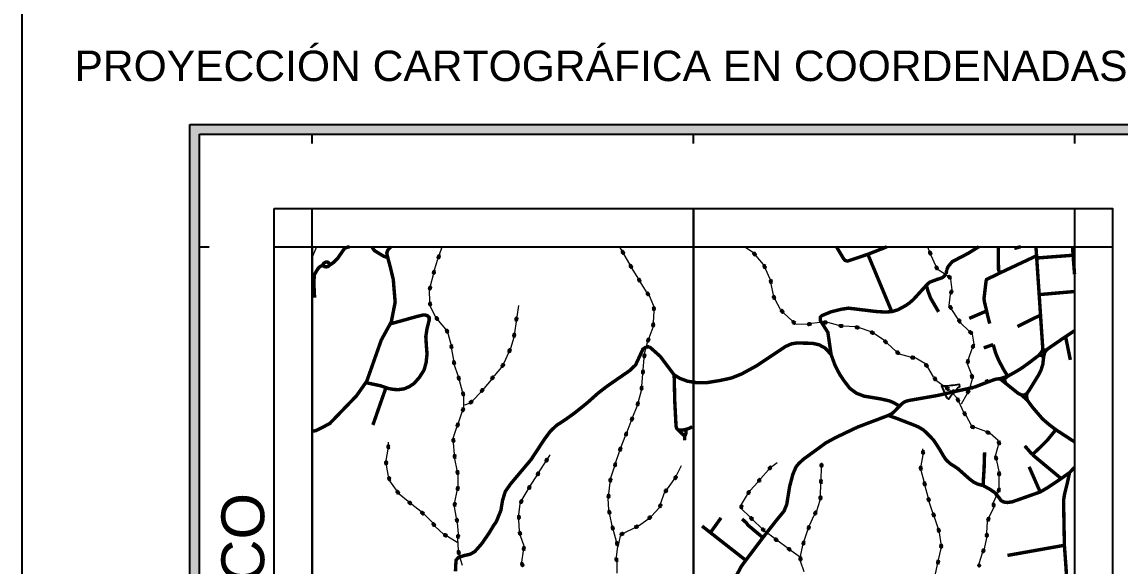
# Model space of a CAD drawing. Header units: millimetres. Extents: x 492832 to 493374, y 1106346 to 1106622.
# Drawn here: x 492995.24 to 493018.29, y 1106527.87 to 1106539.31 of the extents above; entities that cross this region are included whole.
import ezdxf
from ezdxf.enums import TextEntityAlignment as Align

# ---------------------------------------------------------------- set-up
doc = ezdxf.new("R2010")
doc.units = ezdxf.units.MM
for name, color, linetype, lineweight in [('H_SNIT_CAUCE', 140, 'Continuous', 50), ('OP_PUENTES', 34, 'Continuous', 25), ('V_VIAS_OSM', 6, 'Continuous', 140)]:
    doc.layers.add(name, color=color, linetype=linetype, lineweight=lineweight)
for name, color, linetype in [('PLUMA-01', 1, 'Continuous'), ('PLUMA-03 TEXTO', 3, 'Continuous'), ('PLUMA-04', 4, 'Continuous'), ('PLUMA-05', 5, 'Continuous'), ('PLUMA-10', 6, 'Continuous')]:
    doc.layers.add(name, color=color, linetype=linetype)
doc.styles.add('TIPO1', font='arial.ttf')

msp = doc.modelspace()

# ---------------------------------------------------------------- hatches: boundary and pattern name
at = {"layer": 'PLUMA-01'}
h = msp.add_hatch(color=7, dxfattribs=at)
h.dxf.hatch_style = 1
h.paths.add_polyline_path([(492998.77, 1106537.151), (493019.904, 1106537.151), (493019.904, 1106516.018), (492998.77, 1106516.018)])
h.paths.add_polyline_path([(492998.97, 1106536.951), (493019.704, 1106536.951), (493019.704, 1106516.218), (492998.97, 1106516.218)], flags=16)

# ---------------------------------------------------------------- linework, layer by layer
at = {"color": 7, "flags": 128}
msp.add_lwpolyline([(493014.901, 1106531.634), (493014.928, 1106531.644), (493014.926, 1106531.685), (493014.782, 1106531.664), (493014.756, 1106531.667), (493014.667, 1106531.654), (493014.58, 1106531.654), (493014.547, 1106531.66), (493014.649, 1106531.415), (493014.694, 1106531.378), (493014.741, 1106531.447), (493014.901, 1106531.634)], dxfattribs=at)
at = {"layer": 'H_SNIT_CAUCE', "color": 7, "lineweight": 15}
for p, q in [((493001.427, 1106534.584), (493001.337, 1106534.363)), ((493004.01, 1106534.417), (493004.067, 1106534.584)), ((493007.832, 1106534.51), (493007.786, 1106534.584)), ((493010.584, 1106534.464), (493010.408, 1106534.584)), ((493014.288, 1106534.495), (493014.257, 1106534.584)), ((493003.903, 1106534.094), (493003.973, 1106534.323)), ((493008, 1106534.214), (493007.881, 1106534.422)), ((493010.812, 1106534.212), (493010.657, 1106534.395)), ((493014.423, 1106534.182), (493014.328, 1106534.402)), ((493008.176, 1106533.922), (493008.052, 1106534.127)), ((493010.948, 1106533.9), (493010.852, 1106534.12)), ((493014.674, 1106533.971), (493014.475, 1106534.097)), ((493003.821, 1106533.763), (493003.879, 1106533.996)), ((493008.355, 1106533.632), (493008.228, 1106533.836)), ((493011.017, 1106533.567), (493010.973, 1106533.802)), ((493014.767, 1106533.68), (493014.741, 1106533.899)), ((493003.805, 1106533.429), (493003.797, 1106533.665)), ((493014.707, 1106533.35), (493014.734, 1106533.585)), ((493003.924, 1106533.113), (493003.821, 1106533.329)), ((493005.665, 1106533.35), (493005.631, 1106533.112)), ((493008.507, 1106533.332), (493008.413, 1106533.55)), ((493011.168, 1106533.264), (493011.052, 1106533.473)), ((493008.498, 1106532.992), (493008.511, 1106533.231)), ((493011.409, 1106533.025), (493011.233, 1106533.187)), ((493014.893, 1106533.064), (493014.762, 1106533.266)), ((493004.139, 1106532.848), (493003.987, 1106533.034)), ((493005.616, 1106533.012), (493005.582, 1106532.775)), ((493008.408, 1106532.667), (493008.491, 1106532.891)), ((493011.72, 1106532.948), (493011.486, 1106532.959)), ((493012.056, 1106532.995), (493011.819, 1106532.967)), ((493012.388, 1106532.927), (493012.156, 1106532.99)), ((493012.726, 1106532.897), (493012.487, 1106532.917)), ((493013.05, 1106532.803), (493012.824, 1106532.877)), ((493015.119, 1106532.813), (493014.948, 1106532.98)), ((493004.251, 1106532.532), (493004.19, 1106532.762)), ((493005.568, 1106532.675), (493005.499, 1106532.447)), ((493013.334, 1106532.617), (493013.136, 1106532.751)), ((493015.23, 1106532.535), (493015.195, 1106532.747)), ((493004.306, 1106532.196), (493004.267, 1106532.433)), ((493008.314, 1106532.342), (493008.372, 1106532.573)), ((493013.589, 1106532.39), (493013.41, 1106532.55)), ((493015.108, 1106532.218), (493015.188, 1106532.443)), ((493005.458, 1106532.355), (493005.361, 1106532.136)), ((493008.285, 1106532.002), (493008.305, 1106532.242)), ((493013.891, 1106532.26), (493013.664, 1106532.323)), ((493014.192, 1106532.127), (493013.991, 1106532.246)), ((493004.398, 1106531.869), (493004.323, 1106532.097)), ((493005.307, 1106532.052), (493005.154, 1106531.867)), ((493014.38, 1106531.847), (493014.259, 1106532.052)), ((493015.173, 1106531.906), (493015.092, 1106532.119)), ((493004.493, 1106531.542), (493004.429, 1106531.773)), ((493005.09, 1106531.789), (493004.937, 1106531.604)), ((493008.255, 1106531.663), (493008.276, 1106531.902)), ((493014.626, 1106531.625), (493014.439, 1106531.765)), ((493015.13, 1106531.58), (493015.193, 1106531.807)), ((493004.873, 1106531.526), (493004.71, 1106531.351)), ((493008.183, 1106531.331), (493008.245, 1106531.563)), ((493014.869, 1106531.409), (493014.715, 1106531.578)), ((493014.963, 1106531.283), (493015.08, 1106531.492)), ((493004.52, 1106531.207), (493004.517, 1106531.444)), ((493004.633, 1106531.286), (493004.536, 1106531.252)), ((493015.009, 1106531.117), (493014.913, 1106531.318)), ((493004.407, 1106530.886), (493004.487, 1106531.112)), ((493008.069, 1106531.01), (493008.157, 1106531.234)), ((493015.172, 1106530.83), (493015.066, 1106531.036)), ((493004.297, 1106530.564), (493004.374, 1106530.791)), ((493007.944, 1106530.693), (493008.032, 1106530.917)), ((493007.819, 1106530.376), (493007.907, 1106530.599)), ((493015.473, 1106530.7), (493015.249, 1106530.785)), ((493015.737, 1106530.512), (493015.566, 1106530.661)), ((493002.891, 1106530.094), (493002.934, 1106530.328)), ((493002.936, 1106530.428), (493002.938, 1106530.474)), ((493004.324, 1106530.224), (493004.305, 1106530.463)), ((493014.156, 1106530.313), (493014.154, 1106530.337)), ((493015.676, 1106530.191), (493015.741, 1106530.416)), ((493004.376, 1106529.888), (493004.331, 1106530.124)), ((493006.286, 1106530.142), (493006.328, 1106530.208)), ((493007.712, 1106530.053), (493007.786, 1106530.281)), ((493014.121, 1106529.98), (493014.161, 1106530.212)), ((493015.755, 1106529.862), (493015.706, 1106530.094)), ((493002.94, 1106529.758), (493002.896, 1106529.994)), ((493006.103, 1106529.854), (493006.232, 1106530.057)), ((493007.606, 1106529.729), (493007.681, 1106529.957)), ((493008.985, 1106529.777), (493009.09, 1106529.983)), ((493010.755, 1106529.714), (493010.912, 1106529.896)), ((493010.981, 1106529.968), (493011.094, 1106530.047)), ((493012.018, 1106529.699), (493012.025, 1106529.939)), ((493014.18, 1106529.65), (493014.121, 1106529.883)), ((493003.104, 1106529.465), (493002.966, 1106529.661)), ((493004.403, 1106529.552), (493004.4, 1106529.79)), ((493005.92, 1106529.567), (493006.049, 1106529.769)), ((493008.793, 1106529.496), (493008.936, 1106529.689)), ((493010.53, 1106529.458), (493010.688, 1106529.639)), ((493015.753, 1106529.521), (493015.755, 1106529.761)), ((493004.332, 1106529.219), (493004.378, 1106529.454)), ((493005.746, 1106529.275), (493005.866, 1106529.482)), ((493007.563, 1106529.391), (493007.591, 1106529.629)), ((493008.657, 1106529.192), (493008.732, 1106529.416)), ((493012.007, 1106529.359), (493012.015, 1106529.599)), ((493014.263, 1106529.32), (493014.204, 1106529.552)), ((493015.633, 1106529.206), (493015.732, 1106529.424)), ((493003.349, 1106529.231), (493003.162, 1106529.383)), ((493005.675, 1106528.949), (493005.704, 1106529.183)), ((493007.564, 1106529.054), (493007.551, 1106529.291)), ((493010.349, 1106529.17), (493010.471, 1106529.377)), ((493011.925, 1106529.032), (493012, 1106529.258)), ((493014.361, 1106528.994), (493014.288, 1106529.222)), ((493003.614, 1106529.017), (493003.427, 1106529.168)), ((493003.861, 1106528.787), (493003.692, 1106528.954)), ((493004.364, 1106528.883), (493004.324, 1106529.119)), ((493007.631, 1106528.72), (493007.583, 1106528.955)), ((493008.457, 1106528.925), (493008.618, 1106529.1)), ((493010.522, 1106528.907), (493010.349, 1106529.073)), ((493011.775, 1106528.729), (493011.873, 1106528.946)), ((493015.548, 1106528.904), (493015.645, 1106529.106)), ((493004.405, 1106528.548), (493004.384, 1106528.784)), ((493005.685, 1106528.61), (493005.675, 1106528.848)), ((493008.188, 1106528.721), (493008.383, 1106528.857)), ((493010.769, 1106528.671), (493010.595, 1106528.837)), ((493014.473, 1106528.673), (493014.401, 1106528.902)), ((493015.499, 1106528.571), (493015.513, 1106528.81)), ((493004.09, 1106528.547), (493003.916, 1106528.702)), ((493004.382, 1106528.371), (493004.177, 1106528.495)), ((493005.785, 1106528.291), (493005.71, 1106528.512)), ((493007.723, 1106528.392), (493007.658, 1106528.623)), ((493007.755, 1106528.277), (493007.806, 1106528.51)), ((493007.882, 1106528.57), (493008.098, 1106528.676)), ((493011.033, 1106528.457), (493010.841, 1106528.601)), ((493011.665, 1106528.406), (493011.742, 1106528.633)), ((493014.537, 1106528.341), (493014.504, 1106528.577)), ((493004.404, 1106528.21), (493004.392, 1106528.448)), ((493007.725, 1106528.058), (493007.75, 1106528.295)), ((493011.308, 1106528.257), (493011.114, 1106528.398)), ((493011.588, 1106528.075), (493011.633, 1106528.31)), ((493015.449, 1106528.239), (493015.494, 1106528.47)), ((493004.488, 1106527.882), (493004.418, 1106528.11)), ((493005.737, 1106527.953), (493005.771, 1106528.191)), ((493011.584, 1106528.056), (493011.39, 1106528.197)), ((493014.485, 1106528.006), (493014.537, 1106528.241)), ((493015.337, 1106527.924), (493015.402, 1106528.15)), ((493007.738, 1106527.727), (493007.738, 1106527.96)), ((493011.664, 1106527.75), (493011.584, 1106527.974)), ((493014.409, 1106527.674), (493014.463, 1106527.908))]:
    msp.add_line(p, q, dxfattribs=at)
at = {"layer": 'H_SNIT_CAUCE', "color": 7}
for centre in [(493007.851, 1106534.476), (493003.987, 1106534.359), (493003.996, 1106534.381), (493007.862, 1106534.456), (493010.612, 1106534.438), (493010.629, 1106534.421), (493014.303, 1106534.46), (493014.313, 1106534.438), (493003.888, 1106534.034), (493003.893, 1106534.057), (493008.02, 1106534.181), (493008.032, 1106534.16), (493010.828, 1106534.177), (493010.837, 1106534.155), (493014.438, 1106534.147), (493014.451, 1106534.127), (493008.196, 1106533.889), (493008.208, 1106533.868), (493010.961, 1106533.864), (493010.966, 1106533.84), (493014.707, 1106533.95), (493014.723, 1106533.934), (493003.806, 1106533.703), (493003.812, 1106533.726), (493008.377, 1106533.601), (493008.391, 1106533.581), (493014.747, 1106533.621), (493014.755, 1106533.644), (493003.81, 1106533.39), (493003.813, 1106533.367), (493011.024, 1106533.529), (493011.035, 1106533.507), (493014.728, 1106533.318), (493008.508, 1106533.294), (493008.509, 1106533.27), (493011.193, 1106533.235), (493011.208, 1106533.216), (493014.741, 1106533.298), (493003.947, 1106533.082), (493003.962, 1106533.064), (493005.622, 1106533.05), (493005.625, 1106533.074), (493008.493, 1106532.93), (493008.495, 1106532.954), (493011.438, 1106532.999), (493011.456, 1106532.983), (493011.757, 1106532.955), (493011.781, 1106532.959), (493012.094, 1106532.993), (493012.118, 1106532.992), (493012.425, 1106532.919), (493012.449, 1106532.918), (493012.763, 1106532.889), (493012.787, 1106532.885), (493014.914, 1106533.032), (493014.927, 1106533.012), (493004.163, 1106532.818), (493004.174, 1106532.797), (493005.574, 1106532.713), (493005.577, 1106532.737), (493008.394, 1106532.631), (493013.083, 1106532.783), (493013.103, 1106532.771), (493015.148, 1106532.788), (493015.166, 1106532.772), (493004.257, 1106532.494), (493004.261, 1106532.471), (493005.483, 1106532.412), (493008.385, 1106532.608), (493013.363, 1106532.592), (493013.381, 1106532.576), (493015.204, 1106532.478), (493015.214, 1106532.5), (493005.474, 1106532.39), (493008.308, 1106532.28), (493008.311, 1106532.304), (493013.617, 1106532.365), (493013.635, 1106532.349), (493013.929, 1106532.255), (493013.953, 1106532.252), (493015.101, 1106532.181), (493004.312, 1106532.158), (493004.316, 1106532.134), (493005.331, 1106532.081), (493005.346, 1106532.1), (493008.279, 1106531.94), (493008.281, 1106531.964), (493014.219, 1106532.099), (493014.236, 1106532.082), (493015.096, 1106532.157), (493004.41, 1106531.832), (493004.417, 1106531.809), (493005.114, 1106531.819), (493005.129, 1106531.837), (493014.403, 1106531.816), (493014.416, 1106531.796), (493015.183, 1106531.869), (493015.188, 1106531.845), (493004.502, 1106531.504), (493004.508, 1106531.481), (493004.897, 1106531.556), (493004.912, 1106531.574), (493008.25, 1106531.601), (493008.252, 1106531.625), (493014.66, 1106531.607), (493014.681, 1106531.596), (493015.099, 1106531.526), (493015.111, 1106531.546), (493004.662, 1106531.311), (493004.681, 1106531.326), (493008.167, 1106531.271), (493008.173, 1106531.294), (493014.885, 1106531.375), (493014.896, 1106531.353), (493004.499, 1106531.149), (493004.507, 1106531.171), (493015.027, 1106531.083), (493015.039, 1106531.062), (493004.387, 1106530.827), (493004.395, 1106530.85), (493008.046, 1106530.952), (493008.055, 1106530.975), (493015.188, 1106530.798), (493015.212, 1106530.793), (493007.921, 1106530.635), (493007.93, 1106530.658), (493015.508, 1106530.685), (493015.53, 1106530.676), (493002.935, 1106530.366), (493002.935, 1106530.39), (493004.3, 1106530.526), (493004.302, 1106530.502), (493007.798, 1106530.317), (493007.806, 1106530.34), (493015.748, 1106530.475), (493015.754, 1106530.452), (493004.327, 1106530.186), (493004.328, 1106530.162), (493006.252, 1106530.089), (493006.265, 1106530.11), (493014.158, 1106530.274), (493014.159, 1106530.25), (493015.688, 1106530.154), (493015.695, 1106530.131), (493002.888, 1106530.056), (493002.889, 1106530.032), (493007.692, 1106529.993), (493007.7, 1106530.016), (493010.937, 1106529.925), (493010.953, 1106529.943), (493012.027, 1106529.978), (493012.027, 1106530.002), (493014.108, 1106529.943), (493014.112, 1106529.92), (493002.95, 1106529.721), (493002.956, 1106529.698), (493004.385, 1106529.851), (493004.391, 1106529.828), (493006.07, 1106529.802), (493006.082, 1106529.822), (493007.595, 1106529.668), (493007.598, 1106529.691), (493008.957, 1106529.721), (493008.968, 1106529.742), (493010.713, 1106529.667), (493010.729, 1106529.685), (493012.017, 1106529.661), (493012.016, 1106529.637), (493015.755, 1106529.823), (493015.755, 1106529.799), (493003.126, 1106529.433), (493003.14, 1106529.414), (493004.388, 1106529.491), (493004.394, 1106529.514), (493005.887, 1106529.514), (493005.9, 1106529.534), (493008.755, 1106529.446), (493008.77, 1106529.466), (493010.491, 1106529.41), (493010.505, 1106529.429), (493014.189, 1106529.613), (493014.195, 1106529.59), (493015.745, 1106529.46), (493015.753, 1106529.483), (493003.378, 1106529.207), (493003.397, 1106529.192), (493004.329, 1106529.181), (493005.72, 1106529.218), (493005.73, 1106529.24), (493007.556, 1106529.329), (493007.559, 1106529.353), (493012.005, 1106529.296), (493012.006, 1106529.32), (493014.272, 1106529.282), (493014.278, 1106529.259), (493015.638, 1106529.168), (493003.643, 1106528.993), (493003.662, 1106528.978), (493004.327, 1106529.157), (493007.571, 1106529.016), (493007.575, 1106528.993), (493008.637, 1106529.133), (493008.648, 1106529.154), (493010.344, 1106529.108), (493010.346, 1106529.132), (493011.892, 1106528.979), (493011.905, 1106529), (493014.376, 1106528.959), (493014.386, 1106528.937), (493015.641, 1106529.144), (493003.882, 1106528.755), (493003.895, 1106528.735), (493004.372, 1106528.845), (493004.377, 1106528.822), (493005.675, 1106528.911), (493005.675, 1106528.887), (493008.411, 1106528.883), (493008.429, 1106528.899), (493010.55, 1106528.88), (493010.567, 1106528.864), (493015.525, 1106528.847), (493015.534, 1106528.869), (493004.123, 1106528.527), (493004.144, 1106528.514), (493004.397, 1106528.486), (493004.4, 1106528.51), (493005.694, 1106528.572), (493005.7, 1106528.549), (493007.641, 1106528.683), (493007.648, 1106528.66), (493007.827, 1106528.542), (493007.848, 1106528.553), (493008.132, 1106528.693), (493008.154, 1106528.704), (493010.796, 1106528.645), (493010.814, 1106528.628), (493011.755, 1106528.669), (493011.762, 1106528.692), (493014.485, 1106528.636), (493014.492, 1106528.613), (493015.496, 1106528.508), (493015.497, 1106528.532), (493005.78, 1106528.253), (493007.733, 1106528.355), (493007.74, 1106528.332), (493011.064, 1106528.434), (493011.083, 1106528.42), (493011.645, 1106528.347), (493011.653, 1106528.369), (493014.538, 1106528.303), (493014.538, 1106528.279), (493004.409, 1106528.172), (493004.413, 1106528.148), (493005.776, 1106528.229), (493007.719, 1106528.02), (493011.34, 1106528.234), (493011.359, 1106528.22), (493011.584, 1106528.037), (493011.584, 1106528.013), (493015.42, 1106528.184), (493015.431, 1106528.205), (493005.74, 1106527.917), (493005.749, 1106527.894), (493007.727, 1106527.997), (493014.471, 1106527.945), (493014.477, 1106527.969), (493015.334, 1106527.886)]:
    msp.add_circle(centre, 0.0072, dxfattribs=at)
at = {"layer": 'OP_PUENTES', "color": 7}
for p, q in [((493014.643, 1106534.083), (493014.627, 1106534.059)), ((493014.627, 1106534.059), (493014.635, 1106534.032)), ((493014.652, 1106534.029), (493014.669, 1106534.053)), ((493014.669, 1106534.053), (493014.66, 1106534.08)), ((493008.378, 1106532.496), (493008.357, 1106532.484)), ((493008.358, 1106532.469), (493008.381, 1106532.46)), ((493008.4, 1106532.487), (493008.378, 1106532.496)), ((493008.381, 1106532.46), (493008.401, 1106532.473)), ((493014.78, 1106531.567), (493014.742, 1106531.536)), ((493014.749, 1106531.508), (493014.796, 1106531.497)), ((493014.826, 1106531.555), (493014.78, 1106531.567)), ((493014.796, 1106531.497), (493014.833, 1106531.527)), ((493015.181, 1106531.642), (493015.158, 1106531.624)), ((493015.161, 1106531.606), (493015.19, 1106531.599)), ((493015.209, 1106531.635), (493015.181, 1106531.642)), ((493015.19, 1106531.599), (493015.213, 1106531.618)), ((493015.715, 1106529.396), (493015.684, 1106529.409)), ((493015.669, 1106529.396), (493015.677, 1106529.364)), ((493015.677, 1106529.364), (493015.707, 1106529.351)), ((493015.722, 1106529.363), (493015.715, 1106529.396))]:
    msp.add_line(p, q, dxfattribs=at)
for points in [[(493014.655, 1106534.098), (493014.641, 1106534.014)], [(493008.415, 1106532.481), (493008.344, 1106532.476)], [(493014.857, 1106531.548), (493014.718, 1106531.516)], [(493015.229, 1106531.63), (493015.142, 1106531.611)], [(493015.727, 1106529.342), (493015.664, 1106529.418)]]:
    msp.add_lwpolyline(points, dxfattribs=at)
at = {"layer": 'PLUMA-01', "color": 7}
for p, q in [((493001.337, 1106534.584), (493001.337, 1106518.584)), ((493001.337, 1106534.584), (493017.337, 1106534.584)), ((493017.337, 1106534.584), (493017.337, 1106518.584))]:
    msp.add_line(p, q, dxfattribs=at)
for points in [[(492998.77, 1106537.151), (493019.904, 1106537.151), (493019.904, 1106516.018), (492998.77, 1106516.018)], [(492998.97, 1106536.951), (493019.704, 1106536.951), (493019.704, 1106516.218), (492998.97, 1106516.218)]]:
    msp.add_lwpolyline(points, close=True, dxfattribs=at)
at = {"layer": 'PLUMA-04', "color": 7}
for p, q in [((493001.337, 1106536.751), (493001.337, 1106536.951)), ((493009.337, 1106536.751), (493009.337, 1106536.951)), ((493017.337, 1106536.951), (493017.337, 1106536.751)), ((493001.337, 1106517.784), (493001.337, 1106535.384)), ((493017.337, 1106535.384), (493017.337, 1106517.784)), ((492998.97, 1106534.584), (492999.17, 1106534.584)), ((493000.537, 1106534.584), (493018.137, 1106534.584))]:
    msp.add_line(p, q, dxfattribs=at)
at = {"layer": 'PLUMA-05', "color": 7}
for points in [[(493000.537, 1106535.384), (493009.337, 1106535.384), (493009.337, 1106526.584), (493000.537, 1106526.584)], [(493009.337, 1106535.384), (493018.137, 1106535.384), (493018.137, 1106526.584), (493009.337, 1106526.584)]]:
    msp.add_lwpolyline(points, close=True, dxfattribs=at)
at = {"layer": 'PLUMA-10', "color": 7, "elevation": 1119.5, "flags": 128}
msp.add_lwpolyline([(492995.244, 1106512.463), (493155.244, 1106512.463), (493155.244, 1106622.463), (492995.244, 1106622.463), (492995.244, 1106512.463)], dxfattribs=at)
at = {"layer": 'V_VIAS_OSM', "color": 7}
for points in [[(493002.992, 1106534.584, 0.072, 0.072, 0), (493002.923, 1106534.513, 0.072, 0.072, 0), (493002.901, 1106534.45, 0.072, 0.072, 0), (493002.919, 1106534.366, 0.072, 0.072, 0), (493002.976, 1106534.153, 0.072, 0.072, 0), (493003.038, 1106533.895, 0.072, 0.072, 0), (493003.077, 1106533.418, 0.072, 0.072, 0), (493002.997, 1106533.006, 0.072, 0.072, 0), (493002.973, 1106532.962, 0.072, 0.072, 0), (493002.786, 1106532.622, 0.072, 0.072, 0), (493002.482, 1106531.759, 0.072, 0.072, 0), (493002.461, 1106531.728, 0.072, 0.072, 0), (493002.266, 1106531.451, 0.072, 0.072, 0), (493001.703, 1106530.867, 0.072, 0.072, 0), (493001.424, 1106530.723, 0.072, 0.072, 0), (493001.337, 1106530.704, 0.072, 0.072, 0)], [(493002.123, 1106534.584, 0.072, 0.072, 0), (493002.043, 1106534.562, 0.072, 0.072, 0), (493002.018, 1106534.548, 0.072, 0.072, 0), (493001.993, 1106534.517, 0.072, 0.072, 0), (493001.871, 1106534.338, 0.072, 0.072, 0), (493001.78, 1106534.249, 0.072, 0.072, 0), (493001.738, 1106534.219, 0.072, 0.072, 0), (493001.704, 1106534.199, 0.072, 0.072, 0), (493001.683, 1106534.175, 0.072, 0.072, 0), (493001.653, 1106534.163, 0.072, 0.072, 0), (493001.631, 1106534.159, 0.072, 0.072, 0), (493001.599, 1106534.163, 0.072, 0.072, 0), (493001.576, 1106534.177, 0.072, 0.072, 0), (493001.555, 1106534.198, 0.072, 0.072, 0), (493001.48, 1106534.149, 0.072, 0.072, 0), (493001.468, 1106534.133, 0.072, 0.072, 0), (493001.453, 1106534.116, 0.072, 0.072, 0), (493001.393, 1106534.014, 0.072, 0.072, 0), (493001.382, 1106533.983, 0.072, 0.072, 0), (493001.37, 1106533.837, 0.072, 0.072, 0), (493001.386, 1106533.514, 0.072, 0.072, 0)], [(493002.919, 1106534.366, 0.072, 0.072, 0), (493002.88, 1106534.368, 0.072, 0.072, 0), (493002.863, 1106534.373, 0.072, 0.072, 0), (493002.845, 1106534.38, 0.072, 0.072, 0), (493002.829, 1106534.388, 0.072, 0.072, 0), (493002.731, 1106534.447, 0.072, 0.072, 0), (493002.654, 1106534.494, 0.072, 0.072, 0), (493002.634, 1106534.513, 0.072, 0.072, 0), (493002.618, 1106534.535, 0.072, 0.072, 0), (493002.585, 1106534.584, 0.072, 0.072, 0)], [(493013.501, 1106533.219, 0.072, 0.072, 0), (493012.999, 1106534.424, 0.072, 0.072, 0), (493012.574, 1106534.281, 0.072, 0.072, 0), (493012.517, 1106534.297, 0.072, 0.072, 0), (493012.48, 1106534.346, 0.072, 0.072, 0), (493012.339, 1106534.584, 0.072, 0.072, 0)], [(493013.399, 1106534.584, 0.072, 0.072, 0), (493013.383, 1106534.575, 0.072, 0.072, 0), (493012.999, 1106534.424, 0.072, 0.072, 0)], [(493015.329, 1106534.584, 0.072, 0.072, 0), (493015.103, 1106534.443, 0.072, 0.072, 0), (493014.774, 1106534.271, 0.072, 0.072, 0), (493014.721, 1106534.211, 0.072, 0.072, 0), (493014.683, 1106534.163, 0.072, 0.072, 0), (493014.655, 1106534.098, 0.072, 0.072, 0)], [(493015.773, 1106534.033, 0.072, 0.072, 0), (493015.741, 1106534.101, 0.072, 0.072, 0), (493015.737, 1106534.561, 0.072, 0.072, 0)], [(493016.208, 1106534.584, 0.072, 0.072, 0), (493016.072, 1106534.546, 0.072, 0.072, 0)], [(493016.527, 1106534.584, 0.072, 0.072, 0), (493016.54, 1106534.393, 0.072, 0.072, 0), (493016.543, 1106534.346, 0.072, 0.072, 0), (493016.577, 1106533.839, 0.072, 0.072, 0), (493016.595, 1106533.577, 0.072, 0.072, 0), (493016.623, 1106533.146, 0.072, 0.072, 0), (493016.642, 1106532.863, 0.072, 0.072, 0), (493016.665, 1106532.524, 0.072, 0.072, 0), (493016.67, 1106532.434, 0.072, 0.072, 0), (493016.666, 1106532.412, 0.072, 0.072, 0), (493016.651, 1106532.384, 0.072, 0.072, 0), (493016.63, 1106532.349, 0.072, 0.072, 0), (493016.586, 1106532.3, 0.072, 0.072, 0)], [(493017.337, 1106534.006, 0.072, 0.072, 0), (493017.307, 1106534.404, 0.072, 0.072, 0), (493017.294, 1106534.584, 0.072, 0.072, 0)], [(493001.555, 1106534.198, 0.072, 0.072, 0), (493001.579, 1106534.235, 0.072, 0.072, 0), (493001.585, 1106534.241, 0.072, 0.072, 0), (493001.625, 1106534.26, 0.072, 0.072, 0), (493001.632, 1106534.261, 0.072, 0.072, 0), (493001.652, 1106534.263, 0.072, 0.072, 0), (493001.657, 1106534.262, 0.072, 0.072, 0), (493001.67, 1106534.253, 0.072, 0.072, 0), (493001.691, 1106534.233, 0.072, 0.072, 0), (493001.694, 1106534.228, 0.072, 0.072, 0), (493001.704, 1106534.199, 0.072, 0.072, 0)], [(493015.556, 1106532.968, 0.072, 0.072, 0), (493015.509, 1106533.152, 0.072, 0.072, 0), (493015.492, 1106533.234, 0.072, 0.072, 0), (493015.447, 1106533.42, 0.072, 0.072, 0), (493015.437, 1106533.493, 0.072, 0.072, 0), (493015.455, 1106533.647, 0.072, 0.072, 0), (493015.481, 1106533.865, 0.072, 0.072, 0), (493015.49, 1106533.894, 0.072, 0.072, 0), (493015.773, 1106534.033, 0.072, 0.072, 0), (493016.54, 1106534.393, 0.072, 0.072, 0)], [(493016.543, 1106534.346, 0.072, 0.072, 0), (493017.307, 1106534.404, 0.072, 0.072, 0)], [(493014.641, 1106534.014, 0.072, 0.072, 0), (493014.603, 1106533.964, 0.072, 0.072, 0), (493014.557, 1106533.93, 0.072, 0.072, 0), (493014.51, 1106533.914, 0.072, 0.072, 0), (493014.452, 1106533.896, 0.072, 0.072, 0), (493014.293, 1106533.836, 0.072, 0.072, 0), (493014.221, 1106533.766, 0.072, 0.072, 0), (493013.949, 1106533.468, 0.072, 0.072, 0), (493013.869, 1106533.399, 0.072, 0.072, 0), (493013.792, 1106533.346, 0.072, 0.072, 0), (493013.63, 1106533.258, 0.072, 0.072, 0), (493013.501, 1106533.219, 0.072, 0.072, 0), (493013.365, 1106533.21, 0.072, 0.072, 0), (493013.171, 1106533.222, 0.072, 0.072, 0), (493012.594, 1106533.292, 0.072, 0.072, 0), (493012.442, 1106533.269, 0.072, 0.072, 0), (493012.226, 1106533.215, 0.072, 0.072, 0), (493012.035, 1106533.136, 0.072, 0.072, 0), (493012, 1106533.101, 0.072, 0.072, 0), (493012, 1106533.035, 0.072, 0.072, 0), (493012.16, 1106532.782, 0.072, 0.072, 0), (493012.228, 1106532.316, 0.072, 0.072, 0)], [(493014.655, 1106534.098, 0.072, 0.072, 0), (493014.641, 1106534.014, 0.072, 0.072, 0)], [(493014.221, 1106533.766, 0.072, 0.072, 0), (493014.242, 1106533.72, 0.072, 0.072, 0), (493014.26, 1106533.652, 0.072, 0.072, 0), (493014.316, 1106533.503, 0.072, 0.072, 0), (493014.484, 1106533.214, 0.072, 0.072, 0)], [(493017.337, 1106533.642, 0.072, 0.072, 0), (493016.595, 1106533.577, 0.072, 0.072, 0)], [(493002.461, 1106531.728, 0.072, 0.072, 0), (493002.773, 1106531.661, 0.072, 0.072, 0), (493002.884, 1106531.623, 0.072, 0.072, 0), (493002.937, 1106531.604, 0.072, 0.072, 0), (493003.044, 1106531.585, 0.072, 0.072, 0), (493003.147, 1106531.58, 0.072, 0.072, 0), (493003.268, 1106531.597, 0.072, 0.072, 0), (493003.372, 1106531.643, 0.072, 0.072, 0), (493003.473, 1106531.709, 0.072, 0.072, 0), (493003.584, 1106531.836, 0.072, 0.072, 0), (493003.684, 1106531.992, 0.072, 0.072, 0), (493003.727, 1106532.148, 0.072, 0.072, 0), (493003.746, 1106532.329, 0.072, 0.072, 0), (493003.732, 1106532.511, 0.072, 0.072, 0), (493003.721, 1106532.694, 0.072, 0.072, 0), (493003.745, 1106532.855, 0.072, 0.072, 0), (493003.791, 1106533.039, 0.072, 0.072, 0), (493003.791, 1106533.096, 0.072, 0.072, 0), (493003.75, 1106533.136, 0.072, 0.072, 0), (493003.704, 1106533.149, 0.072, 0.072, 0), (493003.666, 1106533.149, 0.072, 0.072, 0), (493003.54, 1106533.119, 0.072, 0.072, 0), (493003.197, 1106533.023, 0.072, 0.072, 0), (493002.973, 1106532.962, 0.072, 0.072, 0)], [(493015.492, 1106533.234, 0.072, 0.072, 0), (493015.127, 1106533.077, 0.072, 0.072, 0)], [(493016.137, 1106532.907, 0.072, 0.072, 0), (493016.623, 1106533.146, 0.072, 0.072, 0)], [(493016.688, 1106532.265, 0.072, 0.072, 0), (493016.702, 1106532.329, 0.072, 0.072, 0), (493016.71, 1106532.356, 0.072, 0.072, 0), (493016.728, 1106532.386, 0.072, 0.072, 0), (493016.755, 1106532.42, 0.072, 0.072, 0), (493016.8, 1106532.454, 0.072, 0.072, 0), (493017.149, 1106532.694, 0.072, 0.072, 0), (493017.337, 1106532.818, 0.072, 0.072, 0)], [(493017.149, 1106532.694, 0.072, 0.072, 0), (493017.249, 1106532.205, 0.072, 0.072, 0)], [(493008.344, 1106532.476, 0.072, 0.072, 0), (493008.277, 1106532.431, 0.072, 0.072, 0), (493008.126, 1106532.103, 0.072, 0.072, 0), (493008.003, 1106531.982, 0.072, 0.072, 0), (493007.738, 1106531.8, 0.072, 0.072, 0), (493007.518, 1106531.647, 0.072, 0.072, 0), (493007.331, 1106531.502, 0.072, 0.072, 0), (493007.115, 1106531.308, 0.072, 0.072, 0), (493006.851, 1106531.095, 0.072, 0.072, 0), (493006.644, 1106530.946, 0.072, 0.072, 0), (493006.467, 1106530.831, 0.072, 0.072, 0), (493006.337, 1106530.709, 0.072, 0.072, 0), (493006.211, 1106530.539, 0.072, 0.072, 0), (493005.931, 1106530.112, 0.072, 0.072, 0), (493005.501, 1106529.6, 0.072, 0.072, 0), (493005.389, 1106529.44, 0.072, 0.072, 0), (493005.331, 1106529.252, 0.072, 0.072, 0), (493005.297, 1106529.045, 0.072, 0.072, 0), (493005.202, 1106528.81, 0.072, 0.072, 0), (493005.139, 1106528.718, 0.072, 0.072, 0), (493005.044, 1106528.56, 0.072, 0.072, 0), (493004.89, 1106528.337, 0.072, 0.072, 0), (493004.749, 1106528.178, 0.072, 0.072, 0), (493004.654, 1106528.123, 0.072, 0.072, 0), (493004.522, 1106528.093, 0.072, 0.072, 0), (493004.406, 1106528.056, 0.072, 0.072, 0), (493004.358, 1106528, 0.072, 0.072, 0), (493004.35, 1106527.911, 0.072, 0.072, 0), (493004.343, 1106527.763, 0.072, 0.072, 0)], [(493008.415, 1106532.481, 0.072, 0.072, 0), (493008.344, 1106532.476, 0.072, 0.072, 0)], [(493012.228, 1106532.316, 0.072, 0.072, 0), (493012.166, 1106532.384, 0.072, 0.072, 0), (493012.104, 1106532.452, 0.072, 0.072, 0), (493011.977, 1106532.522, 0.072, 0.072, 0), (493011.837, 1106532.554, 0.072, 0.072, 0), (493011.513, 1106532.56, 0.072, 0.072, 0), (493011.403, 1106532.545, 0.072, 0.072, 0), (493011.277, 1106532.49, 0.072, 0.072, 0), (493010.664, 1106532.082, 0.072, 0.072, 0), (493010.352, 1106531.911, 0.072, 0.072, 0), (493010.137, 1106531.825, 0.072, 0.072, 0), (493009.894, 1106531.772, 0.072, 0.072, 0), (493009.608, 1106531.725, 0.072, 0.072, 0), (493009.408, 1106531.726, 0.072, 0.072, 0), (493009.211, 1106531.758, 0.072, 0.072, 0), (493009.056, 1106531.816, 0.072, 0.072, 0), (493008.933, 1106531.89, 0.072, 0.072, 0), (493008.641, 1106532.279, 0.072, 0.072, 0), (493008.415, 1106532.481, 0.072, 0.072, 0)], [(493015.431, 1106532.457, 0.072, 0.072, 0), (493015.629, 1106532.527, 0.072, 0.072, 0)], [(493015.934, 1106531.862, 0.072, 0.072, 0), (493015.837, 1106532.022, 0.072, 0.072, 0), (493015.742, 1106532.204, 0.072, 0.072, 0), (493015.684, 1106532.342, 0.072, 0.072, 0), (493015.629, 1106532.527, 0.072, 0.072, 0)], [(493016.67, 1106532.434, 0.072, 0.072, 0), (493016.69, 1106532.414, 0.072, 0.072, 0), (493016.713, 1106532.407, 0.072, 0.072, 0), (493016.755, 1106532.42, 0.072, 0.072, 0)], [(493012.228, 1106532.316, 0.072, 0.072, 0), (493012.312, 1106532.086, 0.072, 0.072, 0), (493012.319, 1106532.072, 0.072, 0.072, 0), (493012.413, 1106531.893, 0.072, 0.072, 0), (493012.495, 1106531.772, 0.072, 0.072, 0), (493012.619, 1106531.609, 0.072, 0.072, 0), (493012.69, 1106531.556, 0.072, 0.072, 0), (493012.761, 1106531.504, 0.072, 0.072, 0), (493012.921, 1106531.443, 0.072, 0.072, 0), (493013.282, 1106531.383, 0.072, 0.072, 0), (493013.447, 1106531.345, 0.072, 0.072, 0), (493013.54, 1106531.307, 0.072, 0.072, 0), (493013.663, 1106531.235, 0.072, 0.072, 0)], [(493016.586, 1106532.3, 0.072, 0.072, 0), (493016.398, 1106532.156, 0.072, 0.072, 0), (493016.319, 1106532.099, 0.072, 0.072, 0), (493016.251, 1106532.048, 0.072, 0.072, 0), (493016.142, 1106531.979, 0.072, 0.072, 0), (493016.058, 1106531.931, 0.072, 0.072, 0), (493015.934, 1106531.862, 0.072, 0.072, 0), (493015.772, 1106531.809, 0.072, 0.072, 0)], [(493016.29, 1106531.47, 0.072, 0.072, 0), (493016.338, 1106531.498, 0.072, 0.072, 0), (493016.393, 1106531.579, 0.072, 0.072, 0), (493016.589, 1106531.9, 0.072, 0.072, 0), (493016.636, 1106531.997, 0.072, 0.072, 0), (493016.672, 1106532.117, 0.072, 0.072, 0), (493016.688, 1106532.265, 0.072, 0.072, 0)], [(493016.688, 1106532.265, 0.072, 0.072, 0), (493016.656, 1106532.294, 0.072, 0.072, 0), (493016.626, 1106532.303, 0.072, 0.072, 0), (493016.586, 1106532.3, 0.072, 0.072, 0)], [(493009.157, 1106530.517, 0.072, 0.072, 0), (493009.15, 1106530.607, 0.072, 0.072, 0), (493009.014, 1106530.735, 0.072, 0.072, 0), (493008.993, 1106530.759, 0.072, 0.072, 0), (493008.979, 1106530.784, 0.072, 0.072, 0), (493008.973, 1106530.818, 0.072, 0.072, 0), (493008.947, 1106531.308, 0.072, 0.072, 0), (493008.933, 1106531.89, 0.072, 0.072, 0)], [(493015.772, 1106531.809, 0.072, 0.072, 0), (493015.735, 1106531.807, 0.072, 0.072, 0), (493015.692, 1106531.801, 0.072, 0.072, 0), (493015.647, 1106531.788, 0.072, 0.072, 0), (493015.507, 1106531.737, 0.072, 0.072, 0), (493015.229, 1106531.63, 0.072, 0.072, 0)], [(493015.507, 1106531.737, 0.072, 0.072, 0), (493015.482, 1106531.793, 0.072, 0.072, 0)], [(493015.772, 1106531.809, 0.072, 0.072, 0), (493015.897, 1106531.709, 0.072, 0.072, 0), (493016.155, 1106531.502, 0.072, 0.072, 0), (493016.223, 1106531.47, 0.072, 0.072, 0), (493016.29, 1106531.47, 0.072, 0.072, 0)], [(493015.934, 1106531.862, 0.072, 0.072, 0), (493015.888, 1106531.825, 0.072, 0.072, 0), (493015.874, 1106531.8, 0.072, 0.072, 0), (493015.871, 1106531.781, 0.072, 0.072, 0), (493015.878, 1106531.749, 0.072, 0.072, 0), (493015.897, 1106531.709, 0.072, 0.072, 0)], [(493002.884, 1106531.623, 0.072, 0.072, 0), (493002.61, 1106530.838, 0.072, 0.072, 0)], [(493014.718, 1106531.516, 0.072, 0.072, 0), (493014.453, 1106531.456, 0.072, 0.072, 0), (493013.869, 1106531.354, 0.072, 0.072, 0), (493013.799, 1106531.336, 0.072, 0.072, 0), (493013.737, 1106531.303, 0.072, 0.072, 0), (493013.663, 1106531.235, 0.072, 0.072, 0), (493013.564, 1106531.13, 0.072, 0.072, 0), (493013.504, 1106531.076, 0.072, 0.072, 0), (493013.428, 1106531.038, 0.072, 0.072, 0), (493012.785, 1106530.794, 0.072, 0.072, 0), (493012.326, 1106530.575, 0.072, 0.072, 0), (493012.116, 1106530.461, 0.072, 0.072, 0), (493011.926, 1106530.321, 0.072, 0.072, 0), (493011.65, 1106530.121, 0.072, 0.072, 0), (493011.551, 1106530.03, 0.072, 0.072, 0), (493011.494, 1106529.962, 0.072, 0.072, 0), (493011.426, 1106529.805, 0.072, 0.072, 0), (493011.357, 1106529.545, 0.072, 0.072, 0), (493011.297, 1106529.17, 0.072, 0.072, 0), (493011.239, 1106529.028, 0.072, 0.072, 0), (493011.074, 1106528.827, 0.072, 0.072, 0), (493010.796, 1106528.471, 0.072, 0.072, 0), (493010.477, 1106528.047, 0.072, 0.072, 0), (493010.437, 1106527.994, 0.072, 0.072, 0), (493010.344, 1106527.869, 0.072, 0.072, 0), (493010.246, 1106527.685, 0.072, 0.072, 0)], [(493014.857, 1106531.548, 0.072, 0.072, 0), (493014.718, 1106531.516, 0.072, 0.072, 0)], [(493015.142, 1106531.611, 0.072, 0.072, 0), (493014.857, 1106531.548, 0.072, 0.072, 0)], [(493015.229, 1106531.63, 0.072, 0.072, 0), (493015.142, 1106531.611, 0.072, 0.072, 0)], [(493016.223, 1106531.47, 0.072, 0.072, 0), (493016.35, 1106531.352, 0.072, 0.072, 0)], [(493016.35, 1106531.352, 0.072, 0.072, 0), (493016.337, 1106531.397, 0.072, 0.072, 0), (493016.333, 1106531.433, 0.072, 0.072, 0), (493016.333, 1106531.469, 0.072, 0.072, 0), (493016.338, 1106531.498, 0.072, 0.072, 0)], [(493016.35, 1106531.352, 0.072, 0.072, 0), (493016.468, 1106531.195, 0.072, 0.072, 0), (493016.668, 1106530.962, 0.072, 0.072, 0), (493016.802, 1106530.847, 0.072, 0.072, 0), (493016.945, 1106530.738, 0.072, 0.072, 0), (493017.337, 1106530.483, 0.072, 0.072, 0)], [(493015.664, 1106529.418, 0.072, 0.072, 0), (493015.552, 1106529.492, 0.072, 0.072, 0), (493015.417, 1106529.566, 0.072, 0.072, 0), (493015.307, 1106529.595, 0.072, 0.072, 0), (493015.214, 1106529.641, 0.072, 0.072, 0), (493015.131, 1106529.705, 0.072, 0.072, 0), (493014.887, 1106529.922, 0.072, 0.072, 0), (493014.724, 1106530.028, 0.072, 0.072, 0), (493014.639, 1106530.108, 0.072, 0.072, 0), (493014.581, 1106530.196, 0.072, 0.072, 0), (493014.507, 1106530.324, 0.072, 0.072, 0), (493014.379, 1106530.52, 0.072, 0.072, 0), (493014.259, 1106530.645, 0.072, 0.072, 0), (493014.169, 1106530.73, 0.072, 0.072, 0), (493014.07, 1106530.791, 0.072, 0.072, 0), (493013.984, 1106530.829, 0.072, 0.072, 0), (493013.603, 1106530.977, 0.072, 0.072, 0), (493013.428, 1106531.038, 0.072, 0.072, 0)], [(493009.014, 1106530.735, 0.072, 0.072, 0), (493009.11, 1106530.731, 0.072, 0.072, 0), (493009.183, 1106530.745, 0.072, 0.072, 0), (493009.262, 1106530.772, 0.072, 0.072, 0), (493009.313, 1106530.804, 0.072, 0.072, 0)], [(493009.183, 1106530.745, 0.072, 0.072, 0), (493009.181, 1106530.667, 0.072, 0.072, 0), (493009.166, 1106530.623, 0.072, 0.072, 0), (493009.15, 1106530.607, 0.072, 0.072, 0)], [(493016.945, 1106530.738, 0.072, 0.072, 0), (493016.764, 1106530.517, 0.072, 0.072, 0), (493016.632, 1106530.383, 0.072, 0.072, 0), (493016.452, 1106530.215, 0.072, 0.072, 0)], [(493016.452, 1106530.215, 0.072, 0.072, 0), (493016.292, 1106530.399, 0.072, 0.072, 0)], [(493015.417, 1106529.566, 0.072, 0.072, 0), (493015.439, 1106529.928, 0.072, 0.072, 0), (493015.449, 1106530.265, 0.072, 0.072, 0)], [(493016.452, 1106530.215, 0.072, 0.072, 0), (493017.056, 1106529.712, 0.072, 0.072, 0)], [(493017.233, 1106529.837, 0.072, 0.072, 0), (493017.056, 1106529.712, 0.072, 0.072, 0), (493016.764, 1106529.516, 0.072, 0.072, 0), (493016.616, 1106529.43, 0.072, 0.072, 0), (493016.032, 1106529.224, 0.072, 0.072, 0), (493015.934, 1106529.209, 0.072, 0.072, 0), (493015.85, 1106529.219, 0.072, 0.072, 0), (493015.794, 1106529.249, 0.072, 0.072, 0), (493015.755, 1106529.307, 0.072, 0.072, 0), (493015.727, 1106529.342, 0.072, 0.072, 0)], [(493016.616, 1106529.43, 0.072, 0.072, 0), (493016.384, 1106529.959, 0.072, 0.072, 0)], [(493017.173, 1106527.538, 0.072, 0.072, 0), (493017.16, 1106527.815, 0.072, 0.072, 0), (493017.124, 1106528.31, 0.072, 0.072, 0), (493017.109, 1106529.136, 0.072, 0.072, 0), (493017.111, 1106529.28, 0.072, 0.072, 0), (493017.128, 1106529.388, 0.072, 0.072, 0), (493017.183, 1106529.606, 0.072, 0.072, 0), (493017.233, 1106529.837, 0.072, 0.072, 0)], [(493017.233, 1106529.837, 0.072, 0.072, 0), (493017.337, 1106529.946, 0.072, 0.072, 0)], [(493015.727, 1106529.342, 0.072, 0.072, 0), (493015.664, 1106529.418, 0.072, 0.072, 0)], [(493010.437, 1106527.994, 0.072, 0.072, 0), (493009.695, 1106528.576, 0.072, 0.072, 0), (493009.519, 1106528.714, 0.072, 0.072, 0)], [(493009.916, 1106528.887, 0.072, 0.072, 0), (493009.864, 1106528.813, 0.072, 0.072, 0), (493009.695, 1106528.576, 0.072, 0.072, 0)], [(493010.359, 1106528.862, 0.072, 0.072, 0), (493010.453, 1106528.779, 0.072, 0.072, 0), (493010.477, 1106528.738, 0.072, 0.072, 0), (493010.796, 1106528.471, 0.072, 0.072, 0)], [(493015.929, 1106528.097, 0.072, 0.072, 0), (493017.124, 1106528.31, 0.072, 0.072, 0)]]:
    msp.add_lwpolyline(points, format="xyseb", dxfattribs=at)

# ---------------------------------------------------------------- texts
at = {"layer": 'PLUMA-03 TEXTO', "color": 7, "style": 'TIPO1'}
msp.add_text('PROYECCIÓN CARTOGRÁFICA EN COORDENADAS CRTM05', height=0.64, dxfattribs=at).set_placement((493009.31, 1106538.063), align=Align.CENTER)
msp.add_text('A SAN FRANCISCO', height=0.9, rotation=90, dxfattribs=at).set_placement((493000.33, 1106523.647, 29.834), align=Align.CENTER)

doc.saveas('drawing.dxf')
